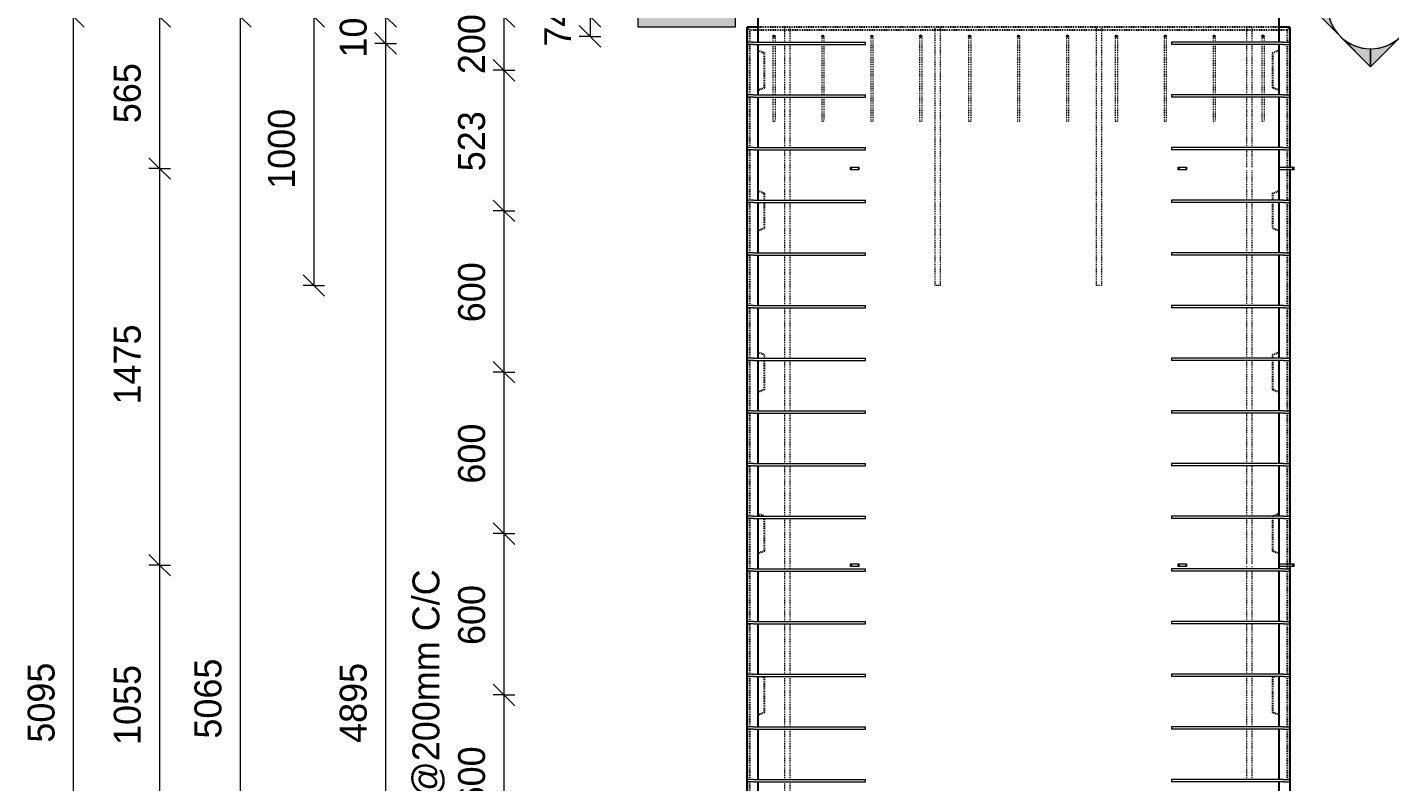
# Model space of a CAD drawing. Header units: millimetres. Extents: x 8200 to 32775, y -2059 to 19057.
# Drawn here: x 8200 to 13265, y 855 to 3660 of the extents above; entities that cross this region are included whole.
import ezdxf

# ---------------------------------------------------------------- set-up
doc = ezdxf.new("R2010")
doc.units = ezdxf.units.MM
doc.linetypes.add('Dash', pattern=[6.36, 3.18, -3.18])
for name, color, linetype, lineweight in [('A-ANNO-DIMS', 211, 'Continuous', 9), ('A-ANNO-DIMS-40', 211, 'Continuous', 9), ('A-GENM', 13, 'Continuous', 18), ('A-WALL', 113, 'Continuous', 25), ('A-WALL-HDLN', 110, 'Dash', 25), ('G-ANNO-SYMB', 111, 'Continuous', 9), ('S-RBAR', 171, 'Continuous', 18)]:
    doc.layers.add(name, color=color, linetype=linetype, lineweight=lineweight)
doc.styles.add('Nirmala UI Semilight', font='NirmalaS.ttf', dxfattribs={"height": 100})
doc.dimstyles.new('Arrow_Filled_-_2_5_NI_UI', dxfattribs={"dimscale": 304.8, "dimtxt": 104.736395, "dimasz": 0.262467, "dimexe": 0.131234, "dimexo": 0.0625, "dimgap": 0.131234, "dimtad": 1, "dimdec": 4, "dimzin": 0, "dimdsep": 46, "dimtxsty": 'Nirmala UI Semilight', "dimblk1": 'OBLIQUE', "dimblk2": 'OBLIQUE', "dimsah": 1, "dimcen": 0.09, "dimazin": 0, "dimtfac": 1, "dimtdec": 4, "dimtix": 1, "dimtmove": 0, "dimatfit": 3, "dimfxl": 0.131234, "dimfxlon": 1, "dimtvp": 1, "dimtolj": 1, "dimtzin": 0, "dimarcsym": 2})

# ---------------------------------------------------------------- blocks, each defined once
blk = doc.blocks.new('RR spread anchor face based - RR-SA-2_5-150-1726819-Elevation Front')
at = {"layer": 'A-GENM'}
for p, q in [((11260.8, 3140), (11263.3, 3140)), ((11260.8, 3130), (11260.8, 3140)), ((11263.3, 3140), (11288.3, 3140)), ((11263.3, 3140), (11263.3, 3130)), ((11288.3, 3140), (11290.8, 3140)), ((11288.3, 3140), (11288.3, 3130)), ((11290.8, 3140), (11290.8, 3130)), ((11263.3, 3130), (11260.8, 3130)), ((11288.3, 3130), (11263.3, 3130)), ((11290.8, 3130), (11288.3, 3130))]:
    blk.add_line(p, q, dxfattribs=at)
blk = doc.blocks.new('RR spread anchor face based - RR-SA-3_0-200-V1-Elevation Front')
at = {"layer": 'A-GENM'}
for p, q in [((12853.9, 3140), (12903.8, 3140)), ((12903.8, 3140), (12908.8, 3140)), ((12903.8, 3130), (12903.8, 3140)), ((12908.8, 3130), (12908.8, 3140)), ((12903.8, 3130), (12853.9, 3130)), ((12908.8, 3130), (12903.8, 3130))]:
    blk.add_line(p, q, dxfattribs=at)
blk = doc.blocks.new('DIMBLOCK18-Elevation Front')
at = {"layer": 'A-ANNO-DIMS-40'}
for p, q in [((8372.1, 3700), (8332.1, 3740)), ((8372.1, 3700), (8332.1, 3700)), ((8372.1, -1395), (8372.1, 3700)), ((8372.1, 3700), (8412.1, 3660)), ((8372.1, 3700), (8412.1, 3700)), ((8372.1, -1395), (8332.1, -1355)), ((8372.1, -1395), (8332.1, -1395)), ((8372.1, -1395), (8412.1, -1435)), ((8372.1, -1395), (8412.1, -1395))]:
    blk.add_line(p, q, dxfattribs=at)
at = {"layer": 'A-ANNO-DIMS-40', "color": 0, "insert": (8201.7, 1000.2), "char_height": 100, "width": 365.625, "attachment_point": 1, "rotation": 90, "line_spacing_factor": 1.142579, "style": 'Nirmala UI Semilight'}
blk.add_mtext('5095', dxfattribs=at)
blk = doc.blocks.new('_Oblique')
at = {"color": 0, "linetype": 'ByBlock', "lineweight": -2}
blk.add_line((-0.5, -0.5), (0.5, 0.5), dxfattribs=at)
blk = doc.blocks.new('DIMBLOCK19-Elevation Front')
at = {"layer": 'A-ANNO-DIMS-40'}
for p, q in [((8692.1, 3700), (8652.1, 3740)), ((8692.1, 3700), (8652.1, 3700)), ((8692.1, 3700), (8692.1, 3135)), ((8692.1, 3700), (8732.1, 3660)), ((8692.1, 3700), (8732.1, 3700)), ((8692.1, 3135), (8652.1, 3175)), ((8692.1, 3135), (8652.1, 3135)), ((8692.1, 3135), (8732.1, 3095)), ((8692.1, 3135), (8732.1, 3135))]:
    blk.add_line(p, q, dxfattribs=at)
at = {"layer": 'A-ANNO-DIMS-40', "color": 0, "insert": (8521.7, 3303.2), "char_height": 100, "width": 274.219, "attachment_point": 1, "rotation": 90, "line_spacing_factor": 1.142579, "style": 'Nirmala UI Semilight'}
blk.add_mtext('565', dxfattribs=at)
blk = doc.blocks.new('DIMBLOCK20-Elevation Front')
at = {"layer": 'A-ANNO-DIMS-40'}
for p, q in [((8692.1, 3135), (8652.1, 3175)), ((8692.1, 3135), (8652.1, 3135)), ((8692.1, 3135), (8692.1, 1660)), ((8692.1, 3135), (8732.1, 3095)), ((8692.1, 3135), (8732.1, 3135)), ((8692.1, 1660), (8652.1, 1700)), ((8692.1, 1660), (8652.1, 1660)), ((8692.1, 1660), (8732.1, 1620)), ((8692.1, 1660), (8732.1, 1660))]:
    blk.add_line(p, q, dxfattribs=at)
at = {"layer": 'A-ANNO-DIMS-40', "color": 0, "insert": (8521.7, 2257.5), "char_height": 100, "width": 335.918, "attachment_point": 1, "rotation": 90, "line_spacing_factor": 1.142579, "style": 'Nirmala UI Semilight'}
blk.add_mtext('1475', dxfattribs=at)
blk = doc.blocks.new('DIMBLOCK21-Elevation Front')
at = {"layer": 'A-ANNO-DIMS-40'}
for p, q in [((8692.1, 1660), (8652.1, 1700)), ((8692.1, 1660), (8652.1, 1660)), ((8692.1, 1660), (8692.1, 604.9)), ((8692.1, 1660), (8732.1, 1620)), ((8692.1, 1660), (8732.1, 1660)), ((8692.1, 604.9), (8652.1, 644.9)), ((8692.1, 604.9), (8652.1, 604.9)), ((8692.1, 604.9), (8732.1, 564.9)), ((8692.1, 604.9), (8732.1, 604.9))]:
    blk.add_line(p, q, dxfattribs=at)
at = {"layer": 'A-ANNO-DIMS-40', "color": 0, "insert": (8521.7, 991.5), "char_height": 100, "width": 338.203, "attachment_point": 1, "rotation": 90, "line_spacing_factor": 1.142579, "style": 'Nirmala UI Semilight'}
blk.add_mtext('1055', dxfattribs=at)
blk = doc.blocks.new('DIMBLOCK27-Elevation Front')
at = {"layer": 'A-ANNO-DIMS-40'}
for p, q in [((9532.1, 3700), (9492.1, 3740)), ((9532.1, 3700), (9492.1, 3700)), ((9532.1, 3700), (9532.1, 3600)), ((9532.1, 3700), (9572.1, 3660)), ((9532.1, 3700), (9572.1, 3700)), ((9532.1, 3600), (9492.1, 3640)), ((9532.1, 3600), (9492.1, 3600)), ((9532.1, 3600), (9572.1, 3560)), ((9532.1, 3600), (9572.1, 3600))]:
    blk.add_line(p, q, dxfattribs=at)
at = {"layer": 'A-ANNO-DIMS-40', "color": 0, "insert": (9361.7, 3547.2), "char_height": 100, "width": 246.797, "attachment_point": 1, "rotation": 90, "line_spacing_factor": 1.142579, "style": 'Nirmala UI Semilight'}
blk.add_mtext('100', dxfattribs=at)
blk = doc.blocks.new('DIMBLOCK28-Elevation Front')
at = {"layer": 'A-ANNO-DIMS-40'}
for p, q in [((9532.1, 3600), (9492.1, 3640)), ((9532.1, 3600), (9492.1, 3600)), ((9532.1, 3600), (9532.1, -1295)), ((9532.1, 3600), (9572.1, 3560)), ((9532.1, 3600), (9572.1, 3600)), ((9532.1, -1295), (9492.1, -1255)), ((9532.1, -1295), (9492.1, -1295)), ((9532.1, -1295), (9572.1, -1335)), ((9532.1, -1295), (9572.1, -1295))]:
    blk.add_line(p, q, dxfattribs=at)
at = {"layer": 'A-ANNO-DIMS-40', "color": 0, "char_height": 100, "attachment_point": 1, "rotation": 90, "line_spacing_factor": 1.142579, "style": 'Nirmala UI Semilight'}
for s, insert, width in [('T8@200mm C/C', (9632.1, 639.3), 1231.7), ('4895', (9361.7, 999.2), 367.91)]:
    blk.add_mtext(s, dxfattribs=dict(at, insert=insert, width=width))
blk = doc.blocks.new('DIMBLOCK43-Elevation Front')
at = {"layer": 'A-ANNO-DIMS-40'}
for p, q in [((9972.1, 3700), (9932.1, 3740)), ((9972.1, 3700), (9932.1, 3700)), ((9972.1, 3700), (9972.1, 3500)), ((9972.1, 3700), (10012.1, 3660)), ((9972.1, 3700), (10012.1, 3700)), ((9972.1, 3500), (9932.1, 3540)), ((9972.1, 3500), (9932.1, 3500)), ((9972.1, 3500), (10012.1, 3460)), ((9972.1, 3500), (10012.1, 3500))]:
    blk.add_line(p, q, dxfattribs=at)
at = {"layer": 'A-ANNO-DIMS-40', "color": 0, "insert": (9801.7, 3485.7), "char_height": 100, "width": 274.219, "attachment_point": 1, "rotation": 90, "line_spacing_factor": 1.142579, "style": 'Nirmala UI Semilight'}
blk.add_mtext('200', dxfattribs=at)
blk = doc.blocks.new('DIMBLOCK44-Elevation Front')
at = {"layer": 'A-ANNO-DIMS-40'}
for p, q in [((9972.1, 3500), (9932.1, 3540)), ((9972.1, 3500), (9932.1, 3500)), ((9972.1, 3500), (9972.1, 2977.5)), ((9972.1, 3500), (10012.1, 3460)), ((9972.1, 3500), (10012.1, 3500)), ((9972.1, 2977.5), (9932.1, 3017.5)), ((9972.1, 2977.5), (9932.1, 2977.5)), ((9972.1, 2977.5), (10012.1, 2937.5)), ((9972.1, 2977.5), (10012.1, 2977.5))]:
    blk.add_line(p, q, dxfattribs=at)
at = {"layer": 'A-ANNO-DIMS-40', "color": 0, "insert": (9801.7, 3124.5), "char_height": 100, "width": 274.219, "attachment_point": 1, "rotation": 90, "line_spacing_factor": 1.142579, "style": 'Nirmala UI Semilight'}
blk.add_mtext('523', dxfattribs=at)
blk = doc.blocks.new('DIMBLOCK45-Elevation Front')
at = {"layer": 'A-ANNO-DIMS-40'}
for p, q in [((9972.1, 2977.5), (9932.1, 3017.5)), ((9972.1, 2977.5), (9932.1, 2977.5)), ((9972.1, 2977.5), (9972.1, 2377.5)), ((9972.1, 2977.5), (10012.1, 2937.5)), ((9972.1, 2977.5), (10012.1, 2977.5)), ((9972.1, 2377.5), (9932.1, 2417.5)), ((9972.1, 2377.5), (9932.1, 2377.5)), ((9972.1, 2377.5), (10012.1, 2337.5)), ((9972.1, 2377.5), (10012.1, 2377.5))]:
    blk.add_line(p, q, dxfattribs=at)
at = {"layer": 'A-ANNO-DIMS-40', "color": 0, "insert": (9801.7, 2563.2), "char_height": 100, "width": 274.219, "attachment_point": 1, "rotation": 90, "line_spacing_factor": 1.142579, "style": 'Nirmala UI Semilight'}
blk.add_mtext('600', dxfattribs=at)
blk = doc.blocks.new('DIMBLOCK46-Elevation Front')
at = {"layer": 'A-ANNO-DIMS-40'}
for p, q in [((9972.1, 2377.5), (9932.1, 2417.5)), ((9972.1, 2377.5), (9932.1, 2377.5)), ((9972.1, 2377.5), (9972.1, 1777.5)), ((9972.1, 2377.5), (10012.1, 2337.5)), ((9972.1, 2377.5), (10012.1, 2377.5)), ((9972.1, 1777.5), (9932.1, 1817.5)), ((9972.1, 1777.5), (9932.1, 1777.5)), ((9972.1, 1777.5), (10012.1, 1737.5)), ((9972.1, 1777.5), (10012.1, 1777.5))]:
    blk.add_line(p, q, dxfattribs=at)
at = {"layer": 'A-ANNO-DIMS-40', "color": 0, "insert": (9801.7, 1963.2), "char_height": 100, "width": 274.219, "attachment_point": 1, "rotation": 90, "line_spacing_factor": 1.142579, "style": 'Nirmala UI Semilight'}
blk.add_mtext('600', dxfattribs=at)
blk = doc.blocks.new('DIMBLOCK47-Elevation Front')
at = {"layer": 'A-ANNO-DIMS-40'}
for p, q in [((9972.1, 1777.5), (9932.1, 1817.5)), ((9972.1, 1777.5), (9932.1, 1777.5)), ((9972.1, 1777.5), (9972.1, 1177.5)), ((9972.1, 1777.5), (10012.1, 1737.5)), ((9972.1, 1777.5), (10012.1, 1777.5)), ((9972.1, 1177.5), (9932.1, 1217.5)), ((9972.1, 1177.5), (9932.1, 1177.5)), ((9972.1, 1177.5), (10012.1, 1137.5)), ((9972.1, 1177.5), (10012.1, 1177.5))]:
    blk.add_line(p, q, dxfattribs=at)
at = {"layer": 'A-ANNO-DIMS-40', "color": 0, "insert": (9801.7, 1363.2), "char_height": 100, "width": 274.219, "attachment_point": 1, "rotation": 90, "line_spacing_factor": 1.142579, "style": 'Nirmala UI Semilight'}
blk.add_mtext('600', dxfattribs=at)
blk = doc.blocks.new('DIMBLOCK48-Elevation Front')
at = {"layer": 'A-ANNO-DIMS-40'}
for p, q in [((9972.1, 1177.5), (9932.1, 1217.5)), ((9972.1, 1177.5), (9932.1, 1177.5)), ((9972.1, 1177.5), (9972.1, 577.5)), ((9972.1, 1177.5), (10012.1, 1137.5)), ((9972.1, 1177.5), (10012.1, 1177.5)), ((9972.1, 577.5), (9932.1, 617.5)), ((9972.1, 577.5), (9932.1, 577.5)), ((9972.1, 577.5), (10012.1, 537.5)), ((9972.1, 577.5), (10012.1, 577.5))]:
    blk.add_line(p, q, dxfattribs=at)
at = {"layer": 'A-ANNO-DIMS-40', "color": 0, "insert": (9801.7, 763.2), "char_height": 100, "width": 274.219, "attachment_point": 1, "rotation": 90, "line_spacing_factor": 1.142579, "style": 'Nirmala UI Semilight'}
blk.add_mtext('600', dxfattribs=at)
blk = doc.blocks.new('Detail View - M_Section Tail - Filled Horizontal-14034-Elevation Front')
at = {"layer": 'G-ANNO-SYMB'}
blk.add_hatch(color=256, dxfattribs=at).paths.add_polyline_path([(10821, -540.3), (10821, -460.3), (10461, -460.3), (10461, -540.3)])
for p, q in [((10461, -540.3), (10461, -460.3)), ((10461, -460.3), (10821, -460.3)), ((10821, -460.3), (10821, -540.3)), ((10821, -540.3), (10461, -540.3))]:
    blk.add_line(p, q, dxfattribs=at)
blk = doc.blocks.new('Detail View - M_Section Head - Filled SHOP DWG-1002450-Elevation Front')
at = {"layer": 'G-ANNO-SYMB'}
h = blk.add_hatch(color=256, dxfattribs=at)
edge = h.paths.add_edge_path()
edge.add_line((12967.1, -460.3), (13033.4, -460.3))
edge.add_arc((13193.4, -460.3), 160, 180, 225)
edge.add_line((13080.2, -573.5), (12967.1, -460.3))
h = blk.add_hatch(color=256, dxfattribs=at)
edge = h.paths.add_edge_path()
edge.add_line((13419.6, -460.3), (13306.5, -573.5))
edge.add_arc((13193.4, -460.3), 160, 315, 360)
edge.add_line((13353.4, -460.3), (13419.6, -460.3))
h = blk.add_hatch(color=256, dxfattribs=at)
edge = h.paths.add_edge_path()
edge.add_line((13193.4, -686.6), (13080.2, -573.5))
edge.add_arc((13193.4, -460.3), 160, 225, 270)
edge.add_line((13193.4, -620.3), (13193.4, -686.6))
h = blk.add_hatch(color=256, dxfattribs=at)
edge = h.paths.add_edge_path()
edge.add_line((13193.4, -686.6), (13193.4, -620.3))
edge.add_arc((13193.4, -460.3), 160, 270, 315)
edge.add_line((13306.5, -573.5), (13193.4, -686.6))
for p, q in [((13193.4, -686.6), (12967.1, -460.3)), ((13033.4, -460.3), (12967.1, -460.3)), ((12967.1, -460.3), (13080.2, -573.5)), ((13033.4, -460.3), (12967.1, -460.3)), ((13193.4, -686.6), (13419.6, -460.3)), ((13306.5, -573.5), (13419.6, -460.3)), ((13353.4, -460.3), (13419.6, -460.3)), ((13419.6, -460.3), (13353.4, -460.3)), ((13080.2, -573.5), (13193.4, -686.6)), ((13193.4, -686.6), (13306.5, -573.5)), ((13193.4, -620.3), (13193.4, -686.6)), ((13193.4, -686.6), (13193.4, -620.3))]:
    blk.add_line(p, q, dxfattribs=at)
for start, end in [(360, 180), (180, 360), (180, 225), (315, 0), (225, 270), (270, 315)]:
    blk.add_arc((13193.4, -460.3), 160, start, end, dxfattribs=at)
blk = doc.blocks.new('DIMBLOCK57-Elevation Front')
at = {"layer": 'A-ANNO-DIMS-40'}
for p, q in [((9265.5, 3700), (9225.5, 3740)), ((9265.5, 3700), (9225.5, 3700)), ((9265.5, 3700), (9265.5, 2700)), ((9265.5, 3700), (9305.5, 3660)), ((9265.5, 3700), (9305.5, 3700)), ((9265.5, 2700), (9225.5, 2740)), ((9265.5, 2700), (9225.5, 2700)), ((9265.5, 2700), (9305.5, 2660)), ((9265.5, 2700), (9305.5, 2700))]:
    blk.add_line(p, q, dxfattribs=at)
at = {"layer": 'A-ANNO-DIMS-40', "color": 0, "insert": (9095, 3059.1), "char_height": 100, "width": 338.203, "attachment_point": 1, "rotation": 90, "line_spacing_factor": 1.142579, "style": 'Nirmala UI Semilight'}
blk.add_mtext('1000', dxfattribs=at)
blk = doc.blocks.new('DIMBLOCK59-Elevation Front')
at = {"layer": 'A-ANNO-DIMS-40'}
for p, q in [((8992.1, 3700), (8952.1, 3740)), ((8992.1, 3700), (8952.1, 3700)), ((8992.1, 3700), (8992.1, -1365)), ((8992.1, 3700), (9032.1, 3660)), ((8992.1, 3700), (9032.1, 3700)), ((8992.1, -1365), (8952.1, -1325)), ((8992.1, -1365), (8952.1, -1365)), ((8992.1, -1365), (9032.1, -1405)), ((8992.1, -1365), (9032.1, -1365))]:
    blk.add_line(p, q, dxfattribs=at)
at = {"layer": 'A-ANNO-DIMS-40', "color": 0, "insert": (8821.7, 1015.2), "char_height": 100, "width": 365.625, "attachment_point": 1, "rotation": 90, "line_spacing_factor": 1.142579, "style": 'Nirmala UI Semilight'}
blk.add_mtext('5065', dxfattribs=at)
blk = doc.blocks.new('DIMBLOCK64-Elevation Front')
at = {"layer": 'A-ANNO-DIMS-40'}
for p, q in [((10292.1, 3700), (10252.1, 3740)), ((10292.1, 3700), (10252.1, 3700)), ((10292.1, 3700), (10292.1, 3626)), ((10292.1, 3700), (10332.1, 3660)), ((10292.1, 3700), (10332.1, 3700)), ((10292.1, 3626), (10252.1, 3666)), ((10292.1, 3626), (10252.1, 3626)), ((10292.1, 3626), (10332.1, 3586)), ((10292.1, 3626), (10332.1, 3626))]:
    blk.add_line(p, q, dxfattribs=at)
at = {"layer": 'A-ANNO-DIMS-40', "color": 0, "insert": (10121.7, 3587.8), "char_height": 100, "width": 180.527, "attachment_point": 1, "rotation": 90, "line_spacing_factor": 1.142579, "style": 'Nirmala UI Semilight'}
blk.add_mtext('74', dxfattribs=at)

msp = doc.modelspace()

# ---------------------------------------------------------------- hatches: boundary and pattern name
at = {"layer": 'S-RBAR'}
h = msp.add_hatch(color=256, dxfattribs=at)
edge = h.paths.add_edge_path()
edge.add_arc((10975.80383, 3626), 4, 0, 360)
for points in [[(10975.80383, 3622), (10979.80383, 3626), (10975.80383, 3630), (10971.80383, 3626)], [(11157.60383, 3622), (11161.60383, 3626), (11157.60383, 3630), (11153.60383, 3626)], [(11339.40383, 3622), (11343.40383, 3626), (11339.40383, 3630), (11335.40383, 3626), (11336.49444, 3624.90939)], [(11521.20383, 3622), (11525.20383, 3626), (11521.20383, 3630), (11517.20383, 3626)], [(11703.00383, 3622), (11707.00383, 3626), (11703.00383, 3630), (11699.00383, 3626)], [(11884.80383, 3622), (11888.80383, 3626), (11884.80383, 3630), (11880.80383, 3626)], [(12066.60383, 3622), (12070.60383, 3626), (12066.60383, 3630), (12062.60383, 3626)], [(12248.40383, 3622), (12252.40383, 3626), (12248.40383, 3630), (12244.40383, 3626)], [(12430.20383, 3622), (12434.20383, 3626), (12430.20383, 3630), (12426.20383, 3626)], [(12612.00383, 3622), (12616.00383, 3626), (12612.00383, 3630), (12608.00383, 3626)], [(12793.80383, 3622), (12797.80383, 3626), (12793.80383, 3630), (12789.80383, 3626)]]:
    msp.add_hatch(color=256, dxfattribs=at).paths.add_polyline_path(points)
h = msp.add_hatch(color=256, dxfattribs=at)
edge = h.paths.add_edge_path()
edge.add_arc((11157.60383, 3626), 4, 0, 360)
h = msp.add_hatch(color=256, dxfattribs=at)
edge = h.paths.add_edge_path()
edge.add_arc((11339.40383, 3626), 4, 0, 360)
h = msp.add_hatch(color=256, dxfattribs=at)
edge = h.paths.add_edge_path()
edge.add_arc((11521.20383, 3626), 4, 0, 360)
h = msp.add_hatch(color=256, dxfattribs=at)
edge = h.paths.add_edge_path()
edge.add_arc((11703.00383, 3626), 4, 0, 360)
h = msp.add_hatch(color=256, dxfattribs=at)
edge = h.paths.add_edge_path()
edge.add_arc((11884.80383, 3626), 4, 0, 360)
h = msp.add_hatch(color=256, dxfattribs=at)
edge = h.paths.add_edge_path()
edge.add_arc((12066.60383, 3626), 4, 0, 360)
h = msp.add_hatch(color=256, dxfattribs=at)
edge = h.paths.add_edge_path()
edge.add_arc((12248.40383, 3626), 4, 0, 360)
h = msp.add_hatch(color=256, dxfattribs=at)
edge = h.paths.add_edge_path()
edge.add_arc((12430.20383, 3626), 4, 0, 360)
h = msp.add_hatch(color=256, dxfattribs=at)
edge = h.paths.add_edge_path()
edge.add_arc((12612.00383, 3626), 4, 0, 360)
h = msp.add_hatch(color=256, dxfattribs=at)
edge = h.paths.add_edge_path()
edge.add_arc((12793.80383, 3626), 4, 0, 360)

# ---------------------------------------------------------------- linework, layer by layer
at = {"layer": 'A-WALL'}
for p, q in [((10915.80383, 3700), (10915.80383, 3604)), ((12853.80383, 3604), (12853.80383, 3700)), ((10875.80383, -1395), (10875.80383, 3660)), ((10915.80383, 3660), (10875.80383, 3660)), ((12893.80383, 3660), (12853.85344, 3660)), ((12893.80383, 3660), (12893.80383, 3139.99828)), ((10915.80383, 3596), (10915.80383, 3408.2)), ((12853.80383, 3408.2), (12853.80383, 3596)), ((10915.80383, 3400.2), (10915.80383, 3212.4)), ((12853.80383, 3212.4), (12853.80383, 3400.2)), ((10915.80383, 3204.4), (10915.80383, 3016.6)), ((12853.80383, 3016.6), (12853.80383, 3204.4)), ((12893.80383, 3129.99828), (12893.80383, 1664.99828)), ((10915.80383, 3008.6), (10915.80383, 2820.8)), ((12853.80383, 2820.8), (12853.80383, 3008.6)), ((10915.80383, 2812.8), (10915.80383, 2625)), ((12853.80383, 2625), (12853.80383, 2812.8)), ((10915.80383, 2617), (10915.80383, 2429.2)), ((12853.80383, 2429.2), (12853.80383, 2617)), ((10915.80383, 2421.2), (10915.80383, 2233.4)), ((12853.80383, 2233.4), (12853.80383, 2421.2)), ((10915.80383, 2225.4), (10915.80383, 2037.6)), ((12853.80383, 2037.6), (12853.80383, 2225.4)), ((10915.80383, 2029.6), (10915.80383, 1841.8)), ((12853.80383, 1841.8), (12853.80383, 2029.6)), ((10915.80383, 1833.8), (10915.80383, 1646)), ((12853.80383, 1646), (12853.80383, 1833.8)), ((10915.80383, 1638), (10915.80383, 1450.2)), ((12853.80383, 1450.2), (12853.80383, 1638)), ((12893.80383, 1654.99828), (12893.80383, 649.89828)), ((10915.80383, 1442.2), (10915.80383, 1254.4)), ((12853.80383, 1254.4), (12853.80383, 1442.2)), ((10915.80383, 1246.4), (10915.80383, 1058.6)), ((12853.80383, 1058.6), (12853.80383, 1246.4)), ((10915.80383, 1050.6), (10915.80383, 862.8)), ((12853.80383, 862.8), (12853.80383, 1050.6)), ((10915.80383, 854.8), (10915.80383, 667)), ((12853.80383, 667), (12853.80383, 854.8))]:
    msp.add_line(p, q, dxfattribs=at)
at = {"layer": 'A-WALL-HDLN'}
for p, q in [((10875.80469, 3660.00172), (10885.80641, 3650)), ((10885.80641, 3604), (10885.80641, 3650)), ((10885.80641, 3650), (10915.75422, 3650)), ((12853.80383, 3660), (10915.85344, 3660)), ((10915.85344, 3650), (11015.75422, 3650)), ((11015.85344, 3650), (11035.75422, 3650)), ((11035.85344, 3650), (11574.75422, 3650)), ((11574.85344, 3650), (11594.75422, 3650)), ((11594.85344, 3650), (12174.75422, 3650)), ((12174.85344, 3650), (12194.75422, 3650)), ((12194.85344, 3650), (12733.75422, 3650)), ((12733.85344, 3650), (12753.75422, 3650)), ((12753.85344, 3650), (12853.75422, 3650)), ((12853.85344, 3650), (12883.80125, 3650)), ((12883.80125, 3650), (12893.80297, 3660.00172)), ((12883.80125, 3650), (12883.80125, 3604)), ((10885.80641, 3408.2), (10885.80641, 3596)), ((12883.80125, 3596), (12883.80125, 3408.2)), ((10915.85344, 3574.98016), (10940.80383, 3565)), ((10940.80383, 3435), (10940.80383, 3565)), ((12828.80383, 3565), (12853.75422, 3574.98016)), ((12828.80383, 3565), (12828.80383, 3435)), ((10885.80641, 3212.4), (10885.80641, 3400.2)), ((10940.80383, 3435), (10915.85344, 3425.01984)), ((12853.75422, 3425.01984), (12828.80383, 3435)), ((12883.80125, 3400.2), (12883.80125, 3212.4)), ((10885.80641, 3016.6), (10885.80641, 3204.4)), ((12883.80125, 3204.4), (12883.80125, 3140.04789)), ((12883.80125, 3139.94867), (12883.80125, 3130.04789)), ((12883.80125, 3129.94867), (12883.80125, 3016.6)), ((12893.80383, 3139.94867), (12893.80383, 3130.04789)), ((10915.85344, 3052.48016), (10940.80383, 3042.5)), ((10940.80383, 3016.6), (10940.80383, 3042.5)), ((12828.80383, 3042.5), (12853.75422, 3052.48016)), ((12828.80383, 3042.5), (12828.80383, 3016.6)), ((10885.80641, 2820.8), (10885.80641, 3008.6)), ((10940.80383, 2912.5), (10940.80383, 3008.6)), ((12828.80383, 3008.6), (12828.80383, 2912.5)), ((12883.80125, 3008.6), (12883.80125, 2820.8)), ((10940.80383, 2912.5), (10915.85344, 2902.51984)), ((12853.75422, 2902.51984), (12828.80383, 2912.5)), ((10885.80641, 2625), (10885.80641, 2812.8)), ((12883.80125, 2812.8), (12883.80125, 2625)), ((10885.80641, 2429.2), (10885.80641, 2617)), ((12883.80125, 2617), (12883.80125, 2429.2)), ((10915.85344, 2452.48016), (10940.80383, 2442.5)), ((10940.80383, 2429.2), (10940.80383, 2442.5)), ((12828.80383, 2442.5), (12853.75422, 2452.48016)), ((12828.80383, 2442.5), (12828.80383, 2429.2)), ((10885.80641, 2233.4), (10885.80641, 2421.2)), ((10940.80383, 2312.5), (10940.80383, 2421.2)), ((12828.80383, 2421.2), (12828.80383, 2312.5)), ((12883.80125, 2421.2), (12883.80125, 2233.4)), ((10940.80383, 2312.5), (10915.85344, 2302.51984)), ((12853.75422, 2302.51984), (12828.80383, 2312.5)), ((10885.80641, 2037.6), (10885.80641, 2225.4)), ((12883.80125, 2225.4), (12883.80125, 2037.6)), ((10885.80641, 1841.8), (10885.80641, 2029.6)), ((12883.80125, 2029.6), (12883.80125, 1841.8)), ((10885.80641, 1646), (10885.80641, 1833.8)), ((10915.85344, 1852.48016), (10940.80383, 1842.5)), ((10940.80383, 1841.8), (10940.80383, 1842.5)), ((10940.80383, 1712.5), (10940.80383, 1833.8)), ((12828.80383, 1842.5), (12853.75422, 1852.48016)), ((12828.80383, 1842.5), (12828.80383, 1841.8)), ((12828.80383, 1833.8), (12828.80383, 1712.5)), ((12883.80125, 1833.8), (12883.80125, 1665.04789)), ((10940.80383, 1712.5), (10915.85344, 1702.51984)), ((12853.75422, 1702.51984), (12828.80383, 1712.5)), ((10885.80641, 1450.2), (10885.80641, 1638)), ((12883.80125, 1664.94867), (12883.80125, 1655.04789)), ((12883.80125, 1654.94867), (12883.80125, 1646)), ((12883.80125, 1638), (12883.80125, 1450.2)), ((12893.80383, 1664.94867), (12893.80383, 1655.04789)), ((10885.80641, 1254.4), (10885.80641, 1442.2)), ((12883.80125, 1442.2), (12883.80125, 1254.4)), ((10885.80641, 1058.6), (10885.80641, 1246.4)), ((10931.05383, 1246.4), (10940.80383, 1242.5)), ((10940.80383, 1112.5), (10940.80383, 1242.5)), ((12828.80383, 1242.5), (12838.55383, 1246.4)), ((12828.80383, 1242.5), (12828.80383, 1112.5)), ((12883.80125, 1246.4), (12883.80125, 1058.6)), ((10940.80383, 1112.5), (10915.85344, 1102.51984)), ((12853.75422, 1102.51984), (12828.80383, 1112.5)), ((10885.80641, 862.8), (10885.80641, 1050.6)), ((12883.80125, 1050.6), (12883.80125, 862.8)), ((10885.80641, 667), (10885.80641, 854.8))]:
    msp.add_line(p, q, dxfattribs=at)
at = {"layer": 'S-RBAR', "linetype": 'Dash'}
for p, q in [((11015.80383, 3604), (11015.80383, 3659.95039)), ((11035.80383, 3604), (11035.80383, 3659.95039)), ((11574.80383, 2700), (11574.80383, 3659.95039)), ((11594.80383, 2700), (11594.80383, 3659.95039)), ((12174.80383, 2700), (12174.80383, 3659.95039)), ((12194.80383, 2700), (12194.80383, 3659.95039)), ((12733.80383, 3604), (12733.80383, 3659.95039)), ((12753.80383, 3604), (12753.80383, 3659.95039)), ((10971.80383, 3625.99912), (10971.80383, 3606)), ((10971.80383, 3606), (10971.80383, 3604)), ((10971.80383, 3596), (10971.80383, 3408.2)), ((10979.80383, 3625.99912), (10979.80383, 3606)), ((10979.80383, 3606), (10979.80383, 3604)), ((10979.80383, 3596), (10979.80383, 3408.2)), ((11015.80383, 3408.2), (11015.80383, 3596)), ((11035.80383, 3408.2), (11035.80383, 3596)), ((11153.60383, 3625.99912), (11153.60383, 3606)), ((11153.60383, 3606), (11153.60383, 3604)), ((11153.60383, 3596), (11153.60383, 3408.2)), ((11161.60383, 3625.99912), (11161.60383, 3606)), ((11161.60383, 3606), (11161.60383, 3604)), ((11161.60383, 3596), (11161.60383, 3408.2)), ((11335.40383, 3625.99912), (11335.40383, 3606)), ((11335.40383, 3606), (11335.40383, 3311)), ((11343.40383, 3625.99912), (11343.40383, 3606)), ((11343.40383, 3606), (11343.40383, 3311)), ((11517.20383, 3625.99912), (11517.20383, 3606)), ((11517.20383, 3606), (11517.20383, 3311)), ((11525.20383, 3625.99912), (11525.20383, 3606)), ((11525.20383, 3606), (11525.20383, 3311)), ((11699.00383, 3625.99912), (11699.00383, 3606)), ((11699.00383, 3606), (11699.00383, 3311)), ((11707.00383, 3625.99912), (11707.00383, 3606)), ((11707.00383, 3606), (11707.00383, 3311)), ((11880.80383, 3625.99912), (11880.80383, 3606)), ((11880.80383, 3606), (11880.80383, 3311)), ((11888.80383, 3625.99912), (11888.80383, 3606)), ((11888.80383, 3606), (11888.80383, 3311)), ((12062.60383, 3625.99912), (12062.60383, 3606)), ((12062.60383, 3606), (12062.60383, 3311)), ((12070.60383, 3625.99912), (12070.60383, 3606)), ((12070.60383, 3606), (12070.60383, 3311)), ((12244.40383, 3625.99912), (12244.40383, 3606)), ((12244.40383, 3606), (12244.40383, 3311)), ((12252.40383, 3625.99912), (12252.40383, 3606)), ((12252.40383, 3606), (12252.40383, 3311)), ((12426.20383, 3625.99912), (12426.20383, 3606)), ((12426.20383, 3606), (12426.20383, 3311)), ((12434.20383, 3625.99912), (12434.20383, 3606)), ((12434.20383, 3606), (12434.20383, 3311)), ((12608.00383, 3625.99912), (12608.00383, 3606)), ((12608.00383, 3606), (12608.00383, 3604)), ((12608.00383, 3596), (12608.00383, 3408.2)), ((12616.00383, 3625.99912), (12616.00383, 3606)), ((12616.00383, 3606), (12616.00383, 3604)), ((12616.00383, 3596), (12616.00383, 3408.2)), ((12733.80383, 3408.2), (12733.80383, 3596)), ((12753.80383, 3408.2), (12753.80383, 3596)), ((12789.80383, 3625.99912), (12789.80383, 3606)), ((12789.80383, 3606), (12789.80383, 3604)), ((12789.80383, 3596), (12789.80383, 3408.2)), ((12797.80383, 3625.99912), (12797.80383, 3606)), ((12797.80383, 3606), (12797.80383, 3604)), ((12797.80383, 3596), (12797.80383, 3408.2)), ((10971.80383, 3400.2), (10971.80383, 3311)), ((10979.80383, 3400.2), (10979.80383, 3311)), ((11015.80383, 3212.4), (11015.80383, 3400.2)), ((11035.80383, 3212.4), (11035.80383, 3400.2)), ((11153.60383, 3400.2), (11153.60383, 3311)), ((11161.60383, 3400.2), (11161.60383, 3311)), ((12608.00383, 3400.2), (12608.00383, 3311)), ((12616.00383, 3400.2), (12616.00383, 3311)), ((12733.80383, 3212.4), (12733.80383, 3400.2)), ((12753.80383, 3212.4), (12753.80383, 3400.2)), ((12789.80383, 3400.2), (12789.80383, 3311)), ((12797.80383, 3400.2), (12797.80383, 3311)), ((10971.80383, 3311), (10979.80383, 3311)), ((11153.60383, 3311), (11161.60383, 3311)), ((11335.40383, 3311), (11343.40383, 3311)), ((11517.20383, 3311), (11525.20383, 3311)), ((11699.00383, 3311), (11707.00383, 3311)), ((11880.80383, 3311), (11888.80383, 3311)), ((12062.60383, 3311), (12070.60383, 3311)), ((12244.40383, 3311), (12252.40383, 3311)), ((12426.20383, 3311), (12434.20383, 3311)), ((12608.00383, 3311), (12616.00383, 3311)), ((12789.80383, 3311), (12797.80383, 3311)), ((11015.80383, 3016.6), (11015.80383, 3204.4)), ((11035.80383, 3016.6), (11035.80383, 3204.4)), ((12733.80383, 3139.99828), (12733.80383, 3204.4)), ((12753.80383, 3139.99828), (12753.80383, 3204.4)), ((12733.80383, 3016.6), (12733.80383, 3129.99828)), ((12753.80383, 3016.6), (12753.80383, 3129.99828)), ((11015.80383, 2820.8), (11015.80383, 3008.6)), ((11035.80383, 2820.8), (11035.80383, 3008.6)), ((12733.80383, 2820.8), (12733.80383, 3008.6)), ((12753.80383, 2820.8), (12753.80383, 3008.6)), ((11015.80383, 2625), (11015.80383, 2812.8)), ((11035.80383, 2625), (11035.80383, 2812.8)), ((12733.80383, 2625), (12733.80383, 2812.8)), ((12753.80383, 2625), (12753.80383, 2812.8)), ((11594.80383, 2700), (11574.80383, 2700)), ((12194.80383, 2700), (12174.80383, 2700)), ((11015.80383, 2429.2), (11015.80383, 2617)), ((11035.80383, 2429.2), (11035.80383, 2617)), ((12733.80383, 2429.2), (12733.80383, 2617)), ((12753.80383, 2429.2), (12753.80383, 2617)), ((11015.80383, 2233.4), (11015.80383, 2421.2)), ((11035.80383, 2233.4), (11035.80383, 2421.2)), ((12733.80383, 2233.4), (12733.80383, 2421.2)), ((12753.80383, 2233.4), (12753.80383, 2421.2)), ((11015.80383, 2037.6), (11015.80383, 2225.4)), ((11035.80383, 2037.6), (11035.80383, 2225.4)), ((12733.80383, 2037.6), (12733.80383, 2225.4)), ((12753.80383, 2037.6), (12753.80383, 2225.4)), ((11015.80383, 1841.8), (11015.80383, 2029.6)), ((11035.80383, 1841.8), (11035.80383, 2029.6)), ((12733.80383, 1841.8), (12733.80383, 2029.6)), ((12753.80383, 1841.8), (12753.80383, 2029.6)), ((11015.80383, 1646), (11015.80383, 1833.8)), ((11035.80383, 1646), (11035.80383, 1833.8)), ((12733.80383, 1664.99828), (12733.80383, 1833.8)), ((12753.80383, 1664.99828), (12753.80383, 1833.8)), ((11015.80383, 1450.2), (11015.80383, 1638)), ((11035.80383, 1450.2), (11035.80383, 1638)), ((12733.80383, 1646), (12733.80383, 1654.99828)), ((12733.80383, 1450.2), (12733.80383, 1638)), ((12753.80383, 1646), (12753.80383, 1654.99828)), ((12753.80383, 1450.2), (12753.80383, 1638)), ((11015.80383, 1254.4), (11015.80383, 1442.2)), ((11035.80383, 1254.4), (11035.80383, 1442.2)), ((12733.80383, 1254.4), (12733.80383, 1442.2)), ((12753.80383, 1254.4), (12753.80383, 1442.2)), ((11015.80383, 1058.6), (11015.80383, 1246.4)), ((11035.80383, 1058.6), (11035.80383, 1246.4)), ((12733.80383, 1058.6), (12733.80383, 1246.4)), ((12753.80383, 1058.6), (12753.80383, 1246.4)), ((11015.80383, 862.8), (11015.80383, 1050.6)), ((11035.80383, 862.8), (11035.80383, 1050.6)), ((12733.80383, 862.8), (12733.80383, 1050.6)), ((12753.80383, 862.8), (12753.80383, 1050.6)), ((11015.80383, 667), (11015.80383, 854.8)), ((11035.80383, 667), (11035.80383, 854.8))]:
    msp.add_line(p, q, dxfattribs=at)
at = {"layer": 'S-RBAR'}
for p, q in [((10899.80383, 3604), (10879.80383, 3604)), ((10899.80383, 3596), (10879.80383, 3596)), ((10899.80383, 3604), (11315.80383, 3604)), ((10899.80383, 3596), (11315.80383, 3596)), ((10975.80383, 3630), (10971.80383, 3626)), ((10971.80383, 3626), (10975.80383, 3622)), ((10979.80383, 3626), (10975.80383, 3630)), ((10975.80383, 3622), (10979.80383, 3626)), ((11157.60383, 3630), (11153.60383, 3626)), ((11153.60383, 3626), (11157.60383, 3622)), ((11161.60383, 3626), (11157.60383, 3630)), ((11157.60383, 3622), (11161.60383, 3626)), ((11315.80383, 3596), (11315.80383, 3604)), ((11339.40383, 3630), (11335.40383, 3626)), ((11335.40383, 3626), (11336.49444, 3624.90939)), ((11336.49444, 3624.90939), (11339.40383, 3622)), ((11343.40383, 3626), (11339.40383, 3630)), ((11339.40383, 3622), (11343.40383, 3626)), ((11521.20383, 3630), (11517.20383, 3626)), ((11517.20383, 3626), (11521.20383, 3622)), ((11525.20383, 3626), (11521.20383, 3630)), ((11521.20383, 3622), (11525.20383, 3626)), ((11703.00383, 3630), (11699.00383, 3626)), ((11699.00383, 3626), (11703.00383, 3622)), ((11707.00383, 3626), (11703.00383, 3630)), ((11703.00383, 3622), (11707.00383, 3626)), ((11884.80383, 3630), (11880.80383, 3626)), ((11880.80383, 3626), (11884.80383, 3622)), ((11888.80383, 3626), (11884.80383, 3630)), ((11884.80383, 3622), (11888.80383, 3626)), ((12066.60383, 3630), (12062.60383, 3626)), ((12062.60383, 3626), (12066.60383, 3622)), ((12070.60383, 3626), (12066.60383, 3630)), ((12066.60383, 3622), (12070.60383, 3626)), ((12248.40383, 3630), (12244.40383, 3626)), ((12244.40383, 3626), (12248.40383, 3622)), ((12252.40383, 3626), (12248.40383, 3630)), ((12248.40383, 3622), (12252.40383, 3626)), ((12430.20383, 3630), (12426.20383, 3626)), ((12426.20383, 3626), (12430.20383, 3622)), ((12434.20383, 3626), (12430.20383, 3630)), ((12430.20383, 3622), (12434.20383, 3626)), ((12869.80383, 3604), (12453.80383, 3604)), ((12453.80383, 3604), (12453.80383, 3596)), ((12869.80383, 3596), (12453.80383, 3596)), ((12612.00383, 3630), (12608.00383, 3626)), ((12608.00383, 3626), (12612.00383, 3622)), ((12616.00383, 3626), (12612.00383, 3630)), ((12612.00383, 3622), (12616.00383, 3626)), ((12793.80383, 3630), (12789.80383, 3626)), ((12789.80383, 3626), (12793.80383, 3622)), ((12797.80383, 3626), (12793.80383, 3630)), ((12793.80383, 3622), (12797.80383, 3626)), ((12869.80383, 3604), (12889.80383, 3604)), ((12869.80383, 3596), (12889.80383, 3596)), ((10899.80383, 3408.2), (10879.80383, 3408.2)), ((10899.80383, 3400.2), (10879.80383, 3400.2)), ((10899.80383, 3408.2), (11315.80383, 3408.2)), ((10899.80383, 3400.2), (11315.80383, 3400.2)), ((11315.80383, 3400.2), (11315.80383, 3408.2)), ((12869.80383, 3408.2), (12453.80383, 3408.2)), ((12453.80383, 3408.2), (12453.80383, 3400.2)), ((12869.80383, 3400.2), (12453.80383, 3400.2)), ((12869.80383, 3408.2), (12889.80383, 3408.2)), ((12869.80383, 3400.2), (12889.80383, 3400.2)), ((10899.80383, 3212.4), (10879.80383, 3212.4)), ((10899.80383, 3204.4), (10879.80383, 3204.4)), ((10899.80383, 3212.4), (11315.80383, 3212.4)), ((10899.80383, 3204.4), (11315.80383, 3204.4)), ((11315.80383, 3204.4), (11315.80383, 3212.4)), ((12869.80383, 3212.4), (12453.80383, 3212.4)), ((12453.80383, 3212.4), (12453.80383, 3204.4)), ((12869.80383, 3204.4), (12453.80383, 3204.4)), ((12869.80383, 3212.4), (12889.80383, 3212.4)), ((12869.80383, 3204.4), (12889.80383, 3204.4)), ((10899.80383, 3016.6), (10879.80383, 3016.6)), ((10899.80383, 3008.6), (10879.80383, 3008.6)), ((10899.80383, 3016.6), (11315.80383, 3016.6)), ((10899.80383, 3008.6), (11315.80383, 3008.6)), ((11315.80383, 3008.6), (11315.80383, 3016.6)), ((12869.80383, 3016.6), (12453.80383, 3016.6)), ((12453.80383, 3016.6), (12453.80383, 3008.6)), ((12869.80383, 3008.6), (12453.80383, 3008.6)), ((12869.80383, 3016.6), (12889.80383, 3016.6)), ((12869.80383, 3008.6), (12889.80383, 3008.6)), ((10899.80383, 2820.8), (10879.80383, 2820.8)), ((10899.80383, 2812.8), (10879.80383, 2812.8)), ((10899.80383, 2820.8), (11315.80383, 2820.8)), ((10899.80383, 2812.8), (11315.80383, 2812.8)), ((11315.80383, 2812.8), (11315.80383, 2820.8)), ((12869.80383, 2820.8), (12453.80383, 2820.8)), ((12453.80383, 2820.8), (12453.80383, 2812.8)), ((12869.80383, 2812.8), (12453.80383, 2812.8)), ((12869.80383, 2820.8), (12889.80383, 2820.8)), ((12869.80383, 2812.8), (12889.80383, 2812.8)), ((10899.80383, 2625), (10879.80383, 2625)), ((10899.80383, 2617), (10879.80383, 2617)), ((10899.80383, 2625), (11315.80383, 2625)), ((10899.80383, 2617), (11315.80383, 2617)), ((11315.80383, 2617), (11315.80383, 2625)), ((12869.80383, 2625), (12453.80383, 2625)), ((12453.80383, 2625), (12453.80383, 2617)), ((12869.80383, 2617), (12453.80383, 2617)), ((12869.80383, 2625), (12889.80383, 2625)), ((12869.80383, 2617), (12889.80383, 2617)), ((10899.80383, 2429.2), (10879.80383, 2429.2)), ((10899.80383, 2421.2), (10879.80383, 2421.2)), ((10899.80383, 2429.2), (11315.80383, 2429.2)), ((10899.80383, 2421.2), (11315.80383, 2421.2)), ((11315.80383, 2421.2), (11315.80383, 2429.2)), ((12869.80383, 2429.2), (12453.80383, 2429.2)), ((12453.80383, 2429.2), (12453.80383, 2421.2)), ((12869.80383, 2421.2), (12453.80383, 2421.2)), ((12869.80383, 2429.2), (12889.80383, 2429.2)), ((12869.80383, 2421.2), (12889.80383, 2421.2)), ((10899.80383, 2233.4), (10879.80383, 2233.4)), ((10899.80383, 2233.4), (11315.80383, 2233.4)), ((11315.80383, 2225.4), (11315.80383, 2233.4)), ((12869.80383, 2233.4), (12453.80383, 2233.4)), ((12453.80383, 2233.4), (12453.80383, 2225.4)), ((12869.80383, 2233.4), (12889.80383, 2233.4)), ((10899.80383, 2225.4), (10879.80383, 2225.4)), ((10899.80383, 2225.4), (11315.80383, 2225.4)), ((12869.80383, 2225.4), (12453.80383, 2225.4)), ((12869.80383, 2225.4), (12889.80383, 2225.4)), ((10899.80383, 2037.6), (10879.80383, 2037.6)), ((10899.80383, 2029.6), (10879.80383, 2029.6)), ((10899.80383, 2037.6), (11315.80383, 2037.6)), ((10899.80383, 2029.6), (11315.80383, 2029.6)), ((11315.80383, 2029.6), (11315.80383, 2037.6)), ((12869.80383, 2037.6), (12453.80383, 2037.6)), ((12453.80383, 2037.6), (12453.80383, 2029.6)), ((12869.80383, 2029.6), (12453.80383, 2029.6)), ((12869.80383, 2037.6), (12889.80383, 2037.6)), ((12869.80383, 2029.6), (12889.80383, 2029.6)), ((10899.80383, 1841.8), (10879.80383, 1841.8)), ((10899.80383, 1833.8), (10879.80383, 1833.8)), ((10899.80383, 1841.8), (11315.80383, 1841.8)), ((10899.80383, 1833.8), (11315.80383, 1833.8)), ((11315.80383, 1833.8), (11315.80383, 1841.8)), ((12869.80383, 1841.8), (12453.80383, 1841.8)), ((12453.80383, 1841.8), (12453.80383, 1833.8)), ((12869.80383, 1833.8), (12453.80383, 1833.8)), ((12869.80383, 1841.8), (12889.80383, 1841.8)), ((12869.80383, 1833.8), (12889.80383, 1833.8)), ((10899.80383, 1646), (10879.80383, 1646)), ((10899.80383, 1638), (10879.80383, 1638)), ((10899.80383, 1646), (11315.80383, 1646)), ((10899.80383, 1638), (11315.80383, 1638)), ((11315.80383, 1638), (11315.80383, 1646)), ((12869.80383, 1646), (12453.80383, 1646)), ((12453.80383, 1646), (12453.80383, 1638)), ((12869.80383, 1638), (12453.80383, 1638)), ((12869.80383, 1646), (12889.80383, 1646)), ((12869.80383, 1638), (12889.80383, 1638)), ((10899.80383, 1450.2), (10879.80383, 1450.2)), ((10899.80383, 1442.2), (10879.80383, 1442.2)), ((10899.80383, 1450.2), (11315.80383, 1450.2)), ((10899.80383, 1442.2), (11315.80383, 1442.2)), ((11315.80383, 1442.2), (11315.80383, 1450.2)), ((12869.80383, 1450.2), (12453.80383, 1450.2)), ((12453.80383, 1450.2), (12453.80383, 1442.2)), ((12869.80383, 1442.2), (12453.80383, 1442.2)), ((12869.80383, 1450.2), (12889.80383, 1450.2)), ((12869.80383, 1442.2), (12889.80383, 1442.2)), ((10899.80383, 1254.4), (10879.80383, 1254.4)), ((10899.80383, 1246.4), (10879.80383, 1246.4)), ((10899.80383, 1254.4), (11315.80383, 1254.4)), ((10899.80383, 1246.4), (11315.80383, 1246.4)), ((11315.80383, 1246.4), (11315.80383, 1254.4)), ((12869.80383, 1254.4), (12453.80383, 1254.4)), ((12453.80383, 1254.4), (12453.80383, 1246.4)), ((12869.80383, 1246.4), (12453.80383, 1246.4)), ((12869.80383, 1254.4), (12889.80383, 1254.4)), ((12869.80383, 1246.4), (12889.80383, 1246.4)), ((10899.80383, 1058.6), (10879.80383, 1058.6)), ((10899.80383, 1050.6), (10879.80383, 1050.6)), ((10899.80383, 1058.6), (11315.80383, 1058.6)), ((10899.80383, 1050.6), (11315.80383, 1050.6)), ((11315.80383, 1050.6), (11315.80383, 1058.6)), ((12869.80383, 1058.6), (12453.80383, 1058.6)), ((12453.80383, 1058.6), (12453.80383, 1050.6)), ((12869.80383, 1050.6), (12453.80383, 1050.6)), ((12869.80383, 1058.6), (12889.80383, 1058.6)), ((12869.80383, 1050.6), (12889.80383, 1050.6)), ((10899.80383, 862.8), (10879.80383, 862.8)), ((10899.80383, 862.8), (11315.80383, 862.8)), ((11315.80383, 854.8), (11315.80383, 862.8)), ((12869.80383, 862.8), (12453.80383, 862.8)), ((12453.80383, 862.8), (12453.80383, 854.8)), ((12869.80383, 862.8), (12889.80383, 862.8)), ((10899.80383, 854.8), (10879.80383, 854.8)), ((10899.80383, 854.8), (11315.80383, 854.8)), ((12869.80383, 854.8), (12453.80383, 854.8)), ((12869.80383, 854.8), (12889.80383, 854.8))]:
    msp.add_line(p, q, dxfattribs=at)
for centre in [(10975.80383, 3626), (11157.60383, 3626), (11339.40383, 3626), (11521.20383, 3626), (11703.00383, 3626), (11884.80383, 3626), (12066.60383, 3626), (12248.40383, 3626), (12430.20383, 3626), (12612.00383, 3626), (12793.80383, 3626)]:
    msp.add_circle(centre, 4, dxfattribs=at)
for centre, start, end in [((10879.80383, 3600), 90, 270), ((10879.80383, 3600), 120, 165), ((10879.80383, 3600), 195, 240), ((10879.80383, 3600), 255, 270), ((12889.80383, 3600), 75, 90), ((12889.80383, 3600), 270, 90), ((12889.80383, 3600), 15, 60), ((12889.80383, 3600), 300, 345), ((10879.80383, 3404.2), 90, 270), ((10879.80383, 3404.2), 120, 165), ((10879.80383, 3404.2), 195, 240), ((10879.80383, 3404.2), 255, 270), ((12889.80383, 3404.2), 75, 90), ((12889.80383, 3404.2), 270, 90), ((12889.80383, 3404.2), 15, 60), ((12889.80383, 3404.2), 300, 345), ((10879.80383, 3208.4), 90, 270), ((10879.80383, 3208.4), 120, 165), ((10879.80383, 3208.4), 195, 240), ((10879.80383, 3208.4), 255, 270), ((12889.80383, 3208.4), 75, 90), ((12889.80383, 3208.4), 270, 90), ((12889.80383, 3208.4), 15, 60), ((12889.80383, 3208.4), 300, 345), ((10879.80383, 3012.6), 90, 270), ((10879.80383, 3012.6), 120, 165), ((10879.80383, 3012.6), 195, 240), ((10879.80383, 3012.6), 255, 270), ((12889.80383, 3012.6), 75, 90), ((12889.80383, 3012.6), 270, 90), ((12889.80383, 3012.6), 15, 60), ((12889.80383, 3012.6), 300, 345), ((10879.80383, 2816.8), 90, 270), ((10879.80383, 2816.8), 120, 165), ((10879.80383, 2816.8), 195, 240), ((10879.80383, 2816.8), 255, 270), ((12889.80383, 2816.8), 75, 90), ((12889.80383, 2816.8), 270, 90), ((12889.80383, 2816.8), 15, 60), ((12889.80383, 2816.8), 300, 345), ((10879.80383, 2621), 90, 270), ((10879.80383, 2621), 120, 165), ((10879.80383, 2621), 195, 240), ((10879.80383, 2621), 255, 270), ((12889.80383, 2621), 75, 90), ((12889.80383, 2621), 270, 90), ((12889.80383, 2621), 15, 60), ((12889.80383, 2621), 300, 345), ((10879.80383, 2425.2), 90, 270), ((10879.80383, 2425.2), 120, 165), ((10879.80383, 2425.2), 195, 240), ((10879.80383, 2425.2), 255, 270), ((12889.80383, 2425.2), 75, 90), ((12889.80383, 2425.2), 270, 90), ((12889.80383, 2425.2), 15, 60), ((12889.80383, 2425.2), 300, 345), ((10879.80383, 2229.4), 90, 270), ((10879.80383, 2229.4), 120, 165), ((12889.80383, 2229.4), 75, 90), ((12889.80383, 2229.4), 270, 90), ((12889.80383, 2229.4), 15, 60), ((10879.80383, 2229.4), 195, 240), ((10879.80383, 2229.4), 255, 270), ((12889.80383, 2229.4), 300, 345), ((10879.80383, 2033.6), 90, 270), ((10879.80383, 2033.6), 120, 165), ((10879.80383, 2033.6), 195, 240), ((10879.80383, 2033.6), 255, 270), ((12889.80383, 2033.6), 75, 90), ((12889.80383, 2033.6), 270, 90), ((12889.80383, 2033.6), 15, 60), ((12889.80383, 2033.6), 300, 345), ((10879.80383, 1837.8), 90, 270), ((10879.80383, 1837.8), 120, 165), ((10879.80383, 1837.8), 195, 240), ((10879.80383, 1837.8), 255, 270), ((12889.80383, 1837.8), 75, 90), ((12889.80383, 1837.8), 270, 90), ((12889.80383, 1837.8), 15, 60), ((12889.80383, 1837.8), 300, 345), ((10879.80383, 1642), 90, 270), ((10879.80383, 1642), 120, 165), ((10879.80383, 1642), 195, 240), ((10879.80383, 1642), 255, 270), ((12889.80383, 1642), 75, 90), ((12889.80383, 1642), 270, 90), ((12889.80383, 1642), 15, 60), ((12889.80383, 1642), 300, 345), ((10879.80383, 1446.2), 90, 270), ((10879.80383, 1446.2), 120, 165), ((10879.80383, 1446.2), 195, 240), ((10879.80383, 1446.2), 255, 270), ((12889.80383, 1446.2), 75, 90), ((12889.80383, 1446.2), 270, 90), ((12889.80383, 1446.2), 15, 60), ((12889.80383, 1446.2), 300, 345), ((10879.80383, 1250.4), 90, 270), ((10879.80383, 1250.4), 120, 165), ((10879.80383, 1250.4), 195, 240), ((10879.80383, 1250.4), 255, 270), ((12889.80383, 1250.4), 75, 90), ((12889.80383, 1250.4), 270, 90), ((12889.80383, 1250.4), 15, 60), ((12889.80383, 1250.4), 300, 345), ((10879.80383, 1054.6), 90, 270), ((10879.80383, 1054.6), 120, 165), ((10879.80383, 1054.6), 195, 240), ((10879.80383, 1054.6), 255, 270), ((12889.80383, 1054.6), 75, 90), ((12889.80383, 1054.6), 270, 90), ((12889.80383, 1054.6), 15, 60), ((12889.80383, 1054.6), 300, 345), ((10879.80383, 858.8), 90, 270), ((10879.80383, 858.8), 120, 165), ((12889.80383, 858.8), 75, 90), ((12889.80383, 858.8), 270, 90), ((12889.80383, 858.8), 15, 60), ((10879.80383, 858.8), 195, 240), ((10879.80383, 858.8), 255, 270), ((12889.80383, 858.8), 300, 345)]:
    msp.add_arc(centre, 4, start, end, dxfattribs=at)
at = {"layer": 'S-RBAR', "linetype": 'Dash'}
for centre, start, end in [((10975.80383, 3626), 91.17063157, 178.82936843), ((10975.80383, 3626), 1.17063157, 88.82936843), ((11157.60383, 3626), 91.17063157, 178.82936843), ((11157.60383, 3626), 1.17063157, 88.82936843), ((11339.40383, 3626), 91.17063157, 178.82936843), ((11339.40383, 3626), 1.17063157, 88.82936843), ((11521.20383, 3626), 91.17063157, 178.82936843), ((11521.20383, 3626), 1.17063157, 88.82936843), ((11703.00383, 3626), 91.17063157, 178.82936843), ((11703.00383, 3626), 1.17063157, 88.82936843), ((11884.80383, 3626), 91.17063157, 178.82936843), ((11884.80383, 3626), 1.17063157, 88.82936843), ((12066.60383, 3626), 91.17063157, 178.82936843), ((12066.60383, 3626), 1.17063157, 88.82936843), ((12248.40383, 3626), 91.17063157, 178.82936843), ((12248.40383, 3626), 1.17063157, 88.82936843), ((12430.20383, 3626), 91.17063157, 178.82936843), ((12430.20383, 3626), 1.17063157, 88.82936843), ((12612.00383, 3626), 91.17063157, 178.82936843), ((12612.00383, 3626), 1.17063157, 88.82936843), ((12793.80383, 3626), 91.17063157, 178.82936843), ((12793.80383, 3626), 1.17063157, 88.82936843)]:
    msp.add_arc(centre, 4, start, end, dxfattribs=at)

# ---------------------------------------------------------------- block references
at = {"layer": 'A-GENM'}
for name, p in [('RR spread anchor face based - RR-SA-2_5-150-1726819-Elevation Front', (0, 0)), ('RR spread anchor face based - RR-SA-2_5-150-1726819-Elevation Front', (1218, 0)), ('RR spread anchor face based - RR-SA-3_0-200-V1-Elevation Front', (0, 0)), ('RR spread anchor face based - RR-SA-2_5-150-1726819-Elevation Front', (0, -1475)), ('RR spread anchor face based - RR-SA-2_5-150-1726819-Elevation Front', (1218, -1475)), ('RR spread anchor face based - RR-SA-3_0-200-V1-Elevation Front', (0, -1475))]:
    msp.add_blockref(name, p, dxfattribs=at)
at = {"layer": 'G-ANNO-SYMB'}
for name, p in [('Detail View - M_Section Head - Filled SHOP DWG-1002450-Elevation Front', (0, 4200)), ('Detail View - M_Section Tail - Filled Horizontal-14034-Elevation Front', (10.11532, 4200))]:
    msp.add_blockref(name, p, dxfattribs=at)

# ---------------------------------------------------------------- dimensions: what is measured, and where the dimension line sits
at = {"layer": 'A-ANNO-DIMS'}
for base, p1, p2, override, picture, middle in [((9532.13732, 3600), (9572.13732, 3700), (9572.13732, 3600), {"dimpost": '<>', "dimfxl": 100}, 'DIMBLOCK27-Elevation Front', (9440.18474, 3650)), ((9972.13732, 3500), (10012.13732, 3700), (10012.13732, 3500), {"dimpost": '<>', "dimfxl": 200}, 'DIMBLOCK43-Elevation Front', (9880.46368, 3600)), ((10292.13732, 3626), (10332.13732, 3700), (10332.13732, 3626), {"dimpost": '<>', "dimfxl": 74}, 'DIMBLOCK64-Elevation Front', (10202.13732, 3663)), ((8372.13732, 3700), (8412.13732, -1395), (8412.13732, 3700), {"dimpost": '<>', "dimfxl": 5095}, 'DIMBLOCK18-Elevation Front', (8280.42882, 1152.5)), ((8692.13732, 3135), (8732.13732, 3700), (8732.13732, 3135), {"dimpost": '<>', "dimfxl": 565}, 'DIMBLOCK19-Elevation Front', (8600.42882, 3417.5)), ((8992.13732, -1365), (9032.13732, 3700), (9032.13732, -1365), {"dimpost": '<>', "dimfxl": 5065}, 'DIMBLOCK59-Elevation Front', (8900.42882, 1167.5)), ((9265.50723, 2700), (9305.50723, 3700), (9305.50723, 2700), {"dimpost": '<>', "dimfxl": 1000}, 'DIMBLOCK57-Elevation Front', (9173.55465, 3200)), ((9972.13732, 2977.5), (10012.13732, 3500), (10012.13732, 2977.5), {"dimpost": '<>', "dimfxl": 522.5}, 'DIMBLOCK44-Elevation Front', (9880.46368, 3238.75)), ((8692.13732, 1660), (8732.13732, 3135), (8732.13732, 1660), {"dimpost": '<>', "dimfxl": 1475}, 'DIMBLOCK20-Elevation Front', (8600.18474, 2397.5)), ((9972.13732, 2377.5), (10012.13732, 2977.5), (10012.13732, 2377.5), {"dimpost": '<>', "dimfxl": 600}, 'DIMBLOCK45-Elevation Front', (9880.42882, 2677.5)), ((9972.13732, 1777.5), (10012.13732, 2377.5), (10012.13732, 1777.5), {"dimpost": '<>', "dimfxl": 600}, 'DIMBLOCK46-Elevation Front', (9880.42882, 2077.5)), ((9972.13732, 1177.5), (10012.13732, 1777.5), (10012.13732, 1177.5), {"dimpost": '<>', "dimfxl": 600}, 'DIMBLOCK47-Elevation Front', (9880.42882, 1477.5)), ((8692.13732, 604.9), (8732.13732, 1660), (8732.13732, 604.9), {"dimpost": '<>', "dimfxl": 1055.1}, 'DIMBLOCK21-Elevation Front', (8600.18474, 1132.45)), ((9972.13732, 577.5), (10012.13732, 1177.5), (10012.13732, 577.5), {"dimpost": '<>', "dimfxl": 600}, 'DIMBLOCK48-Elevation Front', (9880.42882, 877.5))]:
    dim = msp.add_linear_dim(base=base, p1=p1, p2=p2, angle=90, dimstyle='Arrow_Filled_-_2_5_NI_UI', override=override, dxfattribs=at)
    dim.commit()
    dim.dimension.update_dxf_attribs({"geometry": picture, "text_midpoint": middle})
dim = msp.add_linear_dim(base=(9532.13732, -1295), p1=(9572.13732, 3600), p2=(9572.13732, -1295), angle=90, text='<>\\XT8@200mm C/C', dimstyle='Arrow_Filled_-_2_5_NI_UI', override={"dimpost": '<>', "dimfxl": 4895}, dxfattribs=at)
dim.commit()
dim.dimension.update_dxf_attribs({"geometry": 'DIMBLOCK28-Elevation Front', "text_midpoint": (9532.13732, 1152.5)})

doc.saveas('drawing.dxf')
